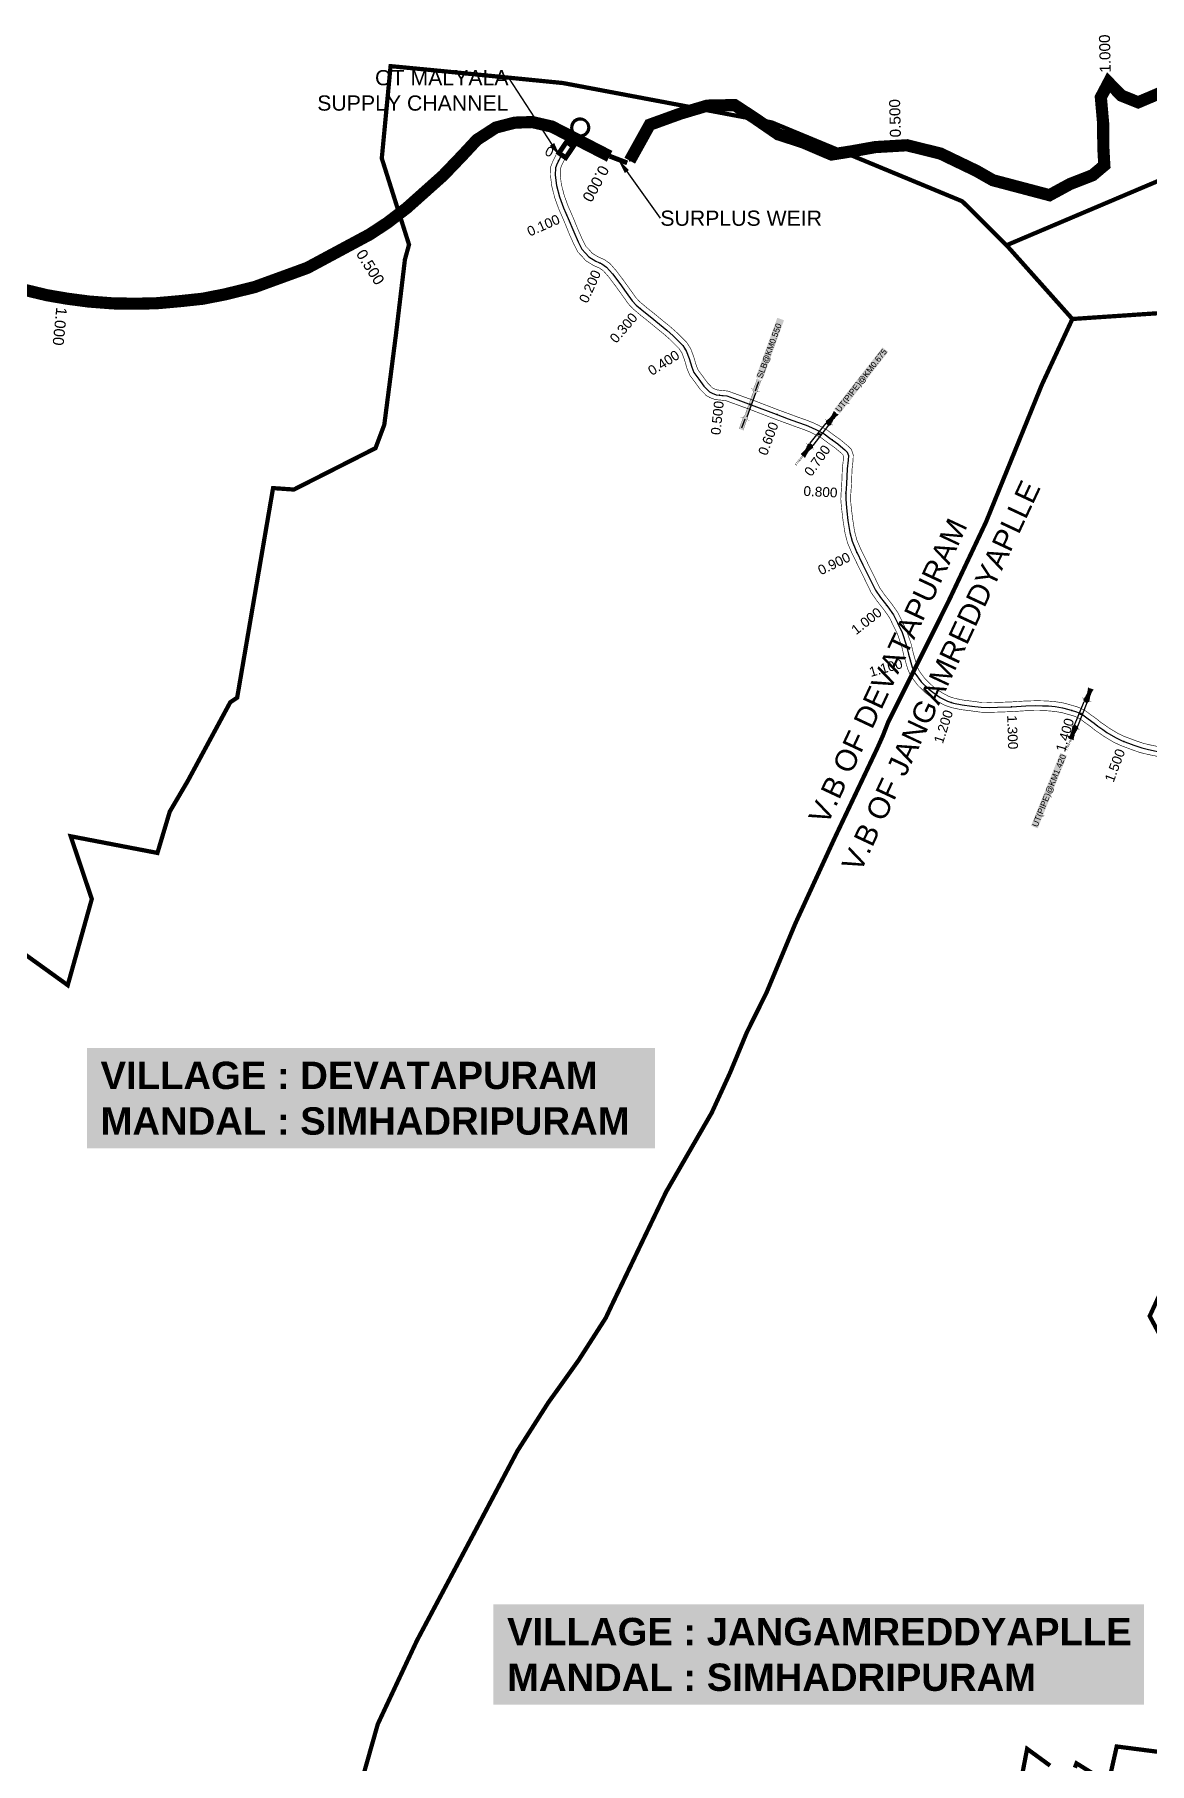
# Model space of a CAD drawing. Header units: inches. Extents: x 174104 to 230935, y 1583276 to 1631460.
# Drawn here: x 197264 to 199096, y 1624169 to 1627011 of the extents above; entities that cross this region are included whole.
import ezdxf
from ezdxf import colors
from ezdxf.entities.mleader import LeaderData, LeaderLine
from ezdxf.enums import TextEntityAlignment as Align
from ezdxf.math import Vec2, Vec3

# ---------------------------------------------------------------- set-up
doc = ezdxf.new("R2010")
doc.units = ezdxf.units.IN
doc.header["$LTSCALE"] = 15
doc.header["$MEASUREMENT"] = 0
doc.linetypes.add('ACAD_ISO02W100', pattern=[15, 12, -3])
doc.linetypes.add('HIDDEN2', pattern=[0.1875, 0.125, -0.0625])
for name, color, linetype in [('CANAL1', 7, 'Continuous'), ('CHANAGE', 1, 'Continuous'), ('CSMark', 72, 'Continuous'), ('POINT', 2, 'Continuous'), ('STRUCTURE', 5, 'Continuous'), ('TEXT', 1, 'Continuous'), ('text2', 7, 'Continuous'), ('Unknown_Line_Type', 7, 'Continuous'), ('VB', 72, 'Continuous'), ('VILLAGE BOUNDRY', 5, 'Continuous')]:
    doc.layers.add(name, color=color, linetype=linetype)
doc.styles.get("Standard").update_dxf_attribs({"font": 'arial.ttf'})
doc.dimstyles.get("Standard").update_dxf_attribs({"dimtxt": 0.18, "dimasz": 0.18, "dimexe": 0.18, "dimexo": 0.0625, "dimgap": 0.09, "dimtad": 0, "dimtih": 1, "dimtoh": 1, "dimdec": 4, "dimzin": 0, "dimdsep": 46, "dimtxsty": 'Standard', "dimcen": 0.09, "dimadec": 0, "dimazin": 0, "dimtfac": 1, "dimtdec": 4, "dimtofl": 0, "dimtmove": 0, "dimatfit": 3, "dimfxl": 1, "dimtolj": 1, "dimtzin": 0, "dimarcsym": 0})

# ---------------------------------------------------------------- blocks, each defined once
blk = doc.blocks.new('SLB')
at = {"layer": 'STRUCTURE'}
h = blk.add_hatch(dxfattribs=at)
h.set_pattern_fill('DOTS', color=6, scale=20, angle=320.3722, style=0)
h.set_pattern_definition([(320.372247934, (-159.4327, -72.9564), (1.2786241598, 0.5641323054), [0, -1.25])])
h.paths.add_polyline_path([(769699.5, 1706871.1), (769699.5, 1706861.1), (769729.1, 1706861.1), (769732.1, 1706863.1), (769792.1, 1706863.1), (769795.1, 1706861.1), (769824.7, 1706861.1), (769824.7, 1706871.1), (769795.1, 1706871.1), (769792.1, 1706869.1), (769732.1, 1706869.1), (769729.1, 1706871.1)])
at = {"layer": 'STRUCTURE', "color": 6, "linetype": 'ACAD_ISO02W100', "ltscale": 0.5, "const_width": 0.5}
for points in [[(769699.5, 1706871.1), (769729.1, 1706871.1)], [(769699.5, 1706861.1), (769729.1, 1706861.1)], [(769795.1, 1706871.1), (769824.7, 1706871.1)], [(769795.1, 1706861.1), (769824.7, 1706861.1)]]:
    blk.add_lwpolyline(points, dxfattribs=at)
at = {"layer": 'STRUCTURE', "color": 6, "const_width": 0.628}
for points in [[(769726.1, 1706877.1), (769726.1, 1706873.1), (769732.1, 1706869.1), (769792.1, 1706869.1), (769798.1, 1706873.1), (769798.1, 1706877.1)], [(769726.1, 1706855.1), (769726.1, 1706859.1), (769732.1, 1706863.1), (769792.1, 1706863.1), (769798.1, 1706859.1), (769798.1, 1706855.1)]]:
    blk.add_lwpolyline(points, dxfattribs=at)
at = {"layer": 'STRUCTURE', "color": 6}
blk.add_lwpolyline([(769732.1, 1706863.1), (769792.1, 1706863.1)], dxfattribs=at)
blk.add_lwpolyline([(769732.1, 1706863.1), (769792.1, 1706863.1)], dxfattribs=at)
at = {"layer": 'STRUCTURE', "color": 0}
blk.add_circle((769762.1, 1706866.1), 1.24, dxfattribs=at)
for points in [[(769703.8, 1706866), (769726.7, 1706866)], [(769818.6, 1706865.8), (769795.7, 1706865.8)]]:
    blk.add_leader(points, dimstyle='Standard', override={"dimasz": 10, "dimgap": 0.09, "dimtad": 0}, dxfattribs=at)
blk = doc.blocks.new('UT')
at = {"layer": 'STRUCTURE'}
h = blk.add_hatch(dxfattribs=at)
h.set_pattern_fill('DASH', color=150, scale=8, angle=-39.6278, style=0)
h.set_pattern_definition([(320.372247933, (-4370.464, -6260.8811), (1.40800153113, 0.132407282), [1, -1])])
h.paths.add_polyline_path([(765163, 1700681.9), (765165.6, 1700680.6), (765167.2, 1700680.3), (765169.1, 1700680), (765172.4, 1700679.6), (765176.4, 1700679.3), (765179.5, 1700679.5), (765183.1, 1700679.9), (765187.7, 1700680.9), (765188.9, 1700681.2), (765193.1, 1700682.2), (765196.1, 1700680.2), (765196.1, 1700672.2), (765193.1, 1700670.2), (765190.5, 1700670.8), (765188.1, 1700671.3), (765185.5, 1700671.8), (765183.6, 1700672.1), (765181, 1700672.5), (765180.3, 1700672.5), (765178.5, 1700672.6), (765176.7, 1700672.6), (765174.6, 1700672.5), (765172.5, 1700672.3), (765170.4, 1700672), (765168.5, 1700671.7), (765166.1, 1700671.2), (765165, 1700670.8), (765163, 1700669.7)])
h.paths.add_polyline_path([(765259.1, 1700682.2), (765256.1, 1700680.2), (765256.1, 1700672.2), (765259.1, 1700670.2), (765261.9, 1700671), (765264.4, 1700671.6), (765266.4, 1700672), (765269.1, 1700672.5), (765272.7, 1700673), (765276.1, 1700673.1), (765278.6, 1700672.9), (765281.2, 1700672.7), (765283.9, 1700672.3), (765286.4, 1700671.9), (765288, 1700671.3), (765289.2, 1700670.6), (765289.1, 1700682.7), (765287.6, 1700681.8), (765285.7, 1700681.2), (765283, 1700680.7), (765281.2, 1700680.4), (765276.7, 1700679.9), (765272.7, 1700679.9), (765268.7, 1700680.3), (765264.8, 1700681), (765261.2, 1700681.7)])
at = {"layer": 'STRUCTURE', "color": 150, "const_width": 0.628}
for points in [[(765190.1, 1700688.2), (765190.1, 1700684.2), (765196.1, 1700680.2), (765256.1, 1700680.2), (765262.1, 1700684.2), (765262.1, 1700688.2)], [(765190.1, 1700664.2), (765190.1, 1700668.2), (765196.1, 1700672.2), (765256.1, 1700672.2), (765262.1, 1700668.2), (765262.1, 1700664.2)]]:
    blk.add_lwpolyline(points, dxfattribs=at)
at = {"layer": 'STRUCTURE', "color": 150}
for points in [[(765196.1, 1700680.2), (765256.1, 1700680.2)], [(765196.1, 1700672.2), (765256.1, 1700672.2)], [(765196.1, 1700672.2), (765256.1, 1700672.2)]]:
    blk.add_lwpolyline(points, dxfattribs=at)
at = {"layer": 'STRUCTURE', "color": 0}
blk.add_circle((765226.1, 1700676.2), 1.89, dxfattribs=at)
at = {"layer": 'STRUCTURE', "color": 150}
for points in [[(765163, 1700681.9), (765164.4, 1700681.1), (765167.9, 1700680.2), (765171.2, 1700679.8), (765176.1, 1700679.4), (765184.7, 1700680.3), (765193.1, 1700682.2)], [(765289.1, 1700682.7), (765287.8, 1700681.9), (765284.3, 1700680.9), (765280.9, 1700680.4), (765276.1, 1700679.8), (765267.4, 1700680.5), (765259.1, 1700682.2)], [(765163, 1700669.7), (765164.3, 1700670.6), (765167.8, 1700671.6), (765171.2, 1700672.1), (765176, 1700672.6), (765184.7, 1700672), (765193.1, 1700670.2)], [(765289.2, 1700670.6), (765287.8, 1700671.4), (765284.2, 1700672.3), (765280.9, 1700672.7), (765276.1, 1700673.1), (765267.4, 1700672.2), (765259.1, 1700670.2)]]:
    blk.add_spline(points, degree=3, dxfattribs=at)
at = {"layer": 'STRUCTURE', "color": 0}
blk.add_text('STREAM', height=5, dxfattribs=at).set_placement((765148.2, 1700675.8), align=Align.MIDDLE_CENTER)
for points in [[(765190.9, 1700676), (765164.2, 1700675.8)], [(765289.3, 1700676.7), (765265.4, 1700676.4)]]:
    blk.add_leader(points, dimstyle='Standard', override={"dimasz": 10, "dimgap": 0.09, "dimtad": 0}, dxfattribs=at)

msp = doc.modelspace()

# ---------------------------------------------------------------- hatches: boundary and pattern name
at = {"layer": 'text2'}
h = msp.add_hatch(dxfattribs=at)
h.set_pattern_fill('ANSI31', color=6)
h.set_pattern_definition([(45, (2682.75635, -1241.58641), (-0.088388347648, 0.088388347648), [])])
edge = h.paths.add_edge_path(flags=17)
edge.add_arc((198160.75635, 1626858.41359), 12.26442, 0, 360)
edge = h.paths.add_edge_path()
edge.add_arc((198160.75635, 1626858.41359), 15.66462, 0, 360)

# ---------------------------------------------------------------- linework, layer by layer
at = {"color": 5, "const_width": 20, "elevation": 281.113}
msp.add_lwpolyline([(199118.925, 1626917.164), (199077.703, 1626899.695), (199050.261, 1626910.731), (199029.167, 1626932.237), (199016.415, 1626907.994), (199020.204, 1626864.796), (199020.431, 1626825.971), (199022.13, 1626796.102), (199002.927, 1626779.893), (198965.924, 1626765.484), (198932.044, 1626747.07), (198838.895, 1626771.665), (198812.044, 1626786.996), (198752.763, 1626815.491), (198697.602, 1626829.113), (198645.651, 1626826.099), (198607.522, 1626819.258), (198573.615, 1626813.885), (198527.204, 1626833.766), (198485.961, 1626847.134), (198447.657, 1626873.497), (198414.535, 1626895.187), (198369.421, 1626894.283), (198325.187, 1626881.08), (198274.858, 1626862.856), (198242.05519, 1626803.7515), (198242.05519, 1626803.7515), (198242.05519, 1626803.7515)], dxfattribs=at)
at = {"color": 5, "elevation": 281.113}
msp.add_lwpolyline([(199118.925, 1626917.164), (199077.703, 1626899.695), (199050.261, 1626910.731), (199029.167, 1626932.237), (199016.415, 1626907.994), (199020.204, 1626864.796), (199020.431, 1626825.971), (199022.13, 1626796.102), (199002.927, 1626779.893), (198965.924, 1626765.484), (198932.044, 1626747.07), (198838.895, 1626771.665), (198812.044, 1626786.996), (198752.763, 1626815.491), (198697.602, 1626829.113), (198645.651, 1626826.099), (198607.522, 1626819.258), (198573.615, 1626813.885), (198527.204, 1626833.766), (198485.961, 1626847.134), (198447.657, 1626873.497), (198414.535, 1626895.187), (198369.421, 1626894.283), (198325.187, 1626881.08), (198274.858, 1626862.856), (198242.05519, 1626803.7515), (198242.05519, 1626803.7515), (198242.05519, 1626803.7515)], dxfattribs=at)
at = {"color": 1}
for const_width in [20, 15]:
    msp.add_lwpolyline([(198209, 1626811), (198113.97088, 1626859.83868), (198081.83766, 1626867.26949), (198053.16723, 1626866.30009), (198021.93911, 1626858.22309), (197990.76994, 1626837.98331), (197967.32009, 1626812.77099), (197935.44682, 1626779.51251), (197875.45985, 1626725.94025), (197843.37248, 1626701.46728), (197814.72865, 1626682.64625), (197712.30239, 1626627.65329), (197625.60377, 1626596.07232), (197576.794, 1626584.04234), (197540.07553, 1626576.85115), (197503.46308, 1626572.93822), (197464.70844, 1626569.46526), (197431.49083, 1626568.67006), (197392.49672, 1626569.19967), (197352.93318, 1626572.2553), (197317.32899, 1626576.95993), (197284.33038, 1626582.60055), (197247.79776, 1626591.34719)], dxfattribs=dict(at, const_width=const_width))
at = {"color": 5, "const_width": 8}
msp.add_lwpolyline([(198149.31966, 1626827.09462), (198136.85471, 1626808.69685), (198125.66898, 1626816.27547), (198138.13393, 1626834.67324)], close=True, dxfattribs=at)
at = {"color": 152, "const_width": 8}
msp.add_lwpolyline([(198237.89831, 1626800.15876), (198209.35442, 1626811.06034)], dxfattribs=at)
at = {"color": 3}
for p in [(199024.41677, 1626923.20626, 281.113), (198352.8568, 1626889.33891, 281.113), (198402.12812, 1626894.93839, 281.113), (199059.23451, 1626907.12224, 281.113), (198022.68293, 1626858.41547), (198305.32507, 1626873.88805, 281.113), (198445.98272, 1626874.5934, 281.113), (199019.28198, 1626875.3079, 281.113), (198120.0585, 1626856.71005), (198266.31867, 1626847.46973, 281.113), (198487.38712, 1626846.67175, 281.113), (198534.68988, 1626830.55929, 281.113), (198209, 1626811), (198242.05519, 1626803.7515, 281.113), (198581.17452, 1626815.0829, 281.113), (198630.47919, 1626823.37692, 281.113), (198680.17887, 1626828.10218, 281.113), (198729.20033, 1626821.3098, 281.113), (198775.9526, 1626804.3443, 281.113), (199020.46633, 1626825.34992, 281.113), (197948.19859, 1626792.81847), (198820.68962, 1626782.05965, 281.113), (199006.30813, 1626782.74696, 281.113), (198866.96899, 1626764.25236, 281.113), (198915.31221, 1626751.48785, 281.113), (198960.77011, 1626762.68283, 281.113), (197874.55044, 1626725.24665), (197791.36793, 1626670.10381), (197702.66277, 1626624.14195), (197310.67486, 1626578.09735), (197608.13857, 1626591.76773), (197410.14941, 1626568.95992), (197509.94571, 1626573.63104)]:
    msp.add_point(p, dxfattribs=at)
at = {"color": 5}
for p in [(197791.36793, 1626670.10381), (197310.67486, 1626578.09735)]:
    msp.add_point(p, dxfattribs=at)
at = {"layer": 'CANAL1', "color": 200, "const_width": 1}
for points in [[(198120.90491, 1626813.25726), (198115.52242, 1626802.45153), (198112.16596, 1626793.89942), (198111.72996, 1626779.35496), (198113.96943, 1626761.57681), (198119.08593, 1626741.7697), (198125.89751, 1626723.11683), (198133.57315, 1626705.73332), (198142.53809, 1626683.69714), (198150.01471, 1626666.83283), (198156.90058, 1626653.465), (198163.56426, 1626646.59109), (198169.70968, 1626639.41531), (198182.37523, 1626631.64795), (198192.23558, 1626627.26024), (198198.55794, 1626622.91786), (198207.44554, 1626612.84695), (198219.0871, 1626597.38828), (198229.77726, 1626582.49817), (198239.99414, 1626568.202), (198247.32698, 1626560.42313), (198260.24456, 1626549.41233), (198270.44887, 1626541.45037), (198285.65678, 1626528.90715), (198297.69542, 1626519.15422), (198307.84894, 1626510.20608), (198317.1878, 1626500.98354), (198323.26007, 1626494.82752), (198327.77527, 1626487.76154), (198332.07817, 1626476.23204), (198336.42284, 1626461.51014), (198340.52331, 1626451.53929), (198349.14431, 1626439.9397), (198357.80778, 1626428.06458), (198368.24919, 1626417.36542), (198374.37529, 1626414.16616), (198382.21902, 1626411.21998), (198392.7709, 1626410.11761), (198399.78083, 1626409.40003), (198416.76986, 1626403.23964), (198438.9347, 1626395.17069), (198479.91665, 1626379.42694), (198499.82359, 1626372.08681), (198515.36038, 1626366.38966), (198528.98575, 1626361.58674), (198537.6374, 1626358.07216), (198545.38016, 1626354.40272), (198557.09408, 1626348.11289), (198566.03245, 1626341.32996), (198579.13183, 1626331.98365), (198587.03791, 1626325.39973), (198590.34935, 1626322.56571), (198592.42101, 1626320.53446), (198593.32205, 1626317.88865), (198593.14655, 1626312.069), (198591.48632, 1626298.07181), (198590.5582, 1626273.21811), (198589.49391, 1626257.97368), (198588.95272, 1626247.62326), (198589.5921, 1626239.00109), (198590.89866, 1626226.93168), (198592.76505, 1626211.52235), (198595.97466, 1626191.06543), (198600.05153, 1626175.55847), (198606.50148, 1626160.30663), (198618.24024, 1626136.24332), (198631.25923, 1626109.71663), (198638.90993, 1626093.86334), (198647.72471, 1626081.19234), (198659.8111, 1626065.71965), (198668.68698, 1626053.20134), (198674.74125, 1626040.84867), (198682.25482, 1626025.44885), (198689.36031, 1626004.35634), (198692.57764, 1625990.44759), (198698.87301, 1625968.33847), (198703.82616, 1625957.16484), (198715.15897, 1625941.88784), (198728.34692, 1625929.01976), (198737.64204, 1625921.80808), (198748.29139, 1625914.81411), (198761.0048, 1625908.16017), (198772.06623, 1625904.57532), (198787.0896, 1625901.44225), (198803.18576, 1625899.46934), (198818.98477, 1625897.30072), (198833.97846, 1625897.11519), (198846.92529, 1625897.39897), (198870.34648, 1625898.21166), (198893.49004, 1625899.72292), (198909.74814, 1625900.09808), (198920.49711, 1625899.98136), (198929.84812, 1625899.51528), (198940.27582, 1625898.57704), (198951.65593, 1625896.76925), (198961.45982, 1625894.0575), (198971.89648, 1625891.06568), (198977.48589, 1625888.80215), (198982.60041, 1625885.96342), (198991.00268, 1625879.7355), (199000.67674, 1625872.82485), (199006.70437, 1625867.73717), (199014.92073, 1625862.25763), (199022.0437, 1625857.17612), (199036.62215, 1625848.45409), (199048.53042, 1625842.74133), (199067.98022, 1625835.46263), (199081.31901, 1625830.88126), (199092.85661, 1625828.11263), (199118.15778, 1625822.79576)], [(198135.22653, 1626806.12345), (198130.15862, 1626795.94928), (198128.07549, 1626790.64153), (198127.76007, 1626780.11969), (198129.71634, 1626764.58973), (198134.3825, 1626746.52597), (198140.74648, 1626729.09883), (198148.30492, 1626711.98076), (198157.26534, 1626689.95568), (198164.45241, 1626673.74448), (198170.03878, 1626662.89943), (198175.39576, 1626657.37344), (198180.22277, 1626651.73712), (198189.84215, 1626645.83788), (198200.08284, 1626641.28092), (198209.24618, 1626634.98727), (198219.85301, 1626622.96823), (198231.97795, 1626606.86769), (198242.78462, 1626591.8153), (198252.38082, 1626578.38762), (198258.37068, 1626572.03343), (198270.36018, 1626561.81372), (198280.46223, 1626553.93154), (198295.78312, 1626541.29513), (198308.02511, 1626531.37746), (198318.76839, 1626521.90958), (198328.50504, 1626512.2942), (198335.8348, 1626504.86335), (198342.17179, 1626494.9464), (198347.26477, 1626481.29987), (198351.53466, 1626466.83139), (198354.55934, 1626459.47646), (198362.0283, 1626449.42695), (198370.05852, 1626438.41983), (198377.91771, 1626430.36663), (198380.91587, 1626428.8009), (198385.92325, 1626426.92007), (198394.41682, 1626426.03274), (198403.3767, 1626425.11555), (198422.23363, 1626418.27784), (198444.54067, 1626410.15711), (198485.55343, 1626394.40153), (198505.3454, 1626387.10379), (198520.77436, 1626381.44619), (198534.65937, 1626376.55174), (198544.07956, 1626372.72496), (198552.59534, 1626368.68917), (198565.76759, 1626361.61628), (198575.51703, 1626354.21787), (198588.91136, 1626344.66111), (198597.35951, 1626337.62577), (198601.16433, 1626334.36951), (198606.34002, 1626329.29476), (198609.40214, 1626320.30319), (198609.11806, 1626310.88328), (198607.45106, 1626296.82896), (198606.53739, 1626272.36218), (198605.46479, 1626256.99871), (198604.9837, 1626247.79785), (198605.52828, 1626240.45412), (198606.79479, 1626228.75469), (198608.6152, 1626213.72497), (198611.65537, 1626194.348), (198615.23431, 1626180.73501), (198621.07031, 1626166.93493), (198632.61202, 1626143.27554), (198645.64595, 1626116.71842), (198652.76852, 1626101.95948), (198660.60629, 1626090.69292), (198672.64856, 1626075.2767), (198682.4859, 1626061.40238), (198689.11472, 1626047.87743), (198697.08768, 1626031.53604), (198704.77257, 1626008.72363), (198708.07571, 1625994.44386), (198713.95443, 1625973.79802), (198717.73403, 1625965.27177), (198727.24775, 1625952.44696), (198738.87159, 1625941.10505), (198746.95201, 1625934.8358), (198756.4125, 1625928.62262), (198767.22505, 1625922.96355), (198776.17779, 1625920.0621), (198789.70067, 1625917.24195), (198805.24704, 1625915.33642), (198820.17623, 1625913.2872), (198833.90211, 1625913.11736), (198846.47253, 1625913.39289), (198869.54759, 1625914.19357), (198892.78389, 1625915.71089), (198909.65043, 1625916.10009), (198920.98241, 1625915.97703), (198930.96372, 1625915.47954), (198942.2501, 1625914.46404), (198955.05446, 1625912.43), (198965.79715, 1625909.45857), (198977.1184, 1625906.21318), (198984.39674, 1625903.26568), (198991.28386, 1625899.4431), (199000.41738, 1625892.67316), (199010.503, 1625885.46852), (199016.33379, 1625880.54699), (199024.00777, 1625875.42916), (199030.81127, 1625870.57556), (199044.2057, 1625862.56191), (199054.8071, 1625857.4761), (199073.38384, 1625850.52412), (199085.79459, 1625846.2615), (199096.36926, 1625843.72394), (199121.4334, 1625838.45688)]]:
    msp.add_lwpolyline(points, dxfattribs=at)
at = {"layer": 'CANAL1', "color": 1, "linetype": 'HIDDEN2', "ltscale": 4, "const_width": 1}
msp.add_lwpolyline([(198128.06572, 1626809.69036), (198122.84052, 1626799.2004), (198120.12072, 1626792.27048), (198119.74501, 1626779.73732), (198121.84289, 1626763.08327), (198126.73421, 1626744.14783), (198133.322, 1626726.10783), (198140.93904, 1626708.85704), (198149.90172, 1626686.82641), (198157.23356, 1626670.28865), (198163.46968, 1626658.18222), (198169.48001, 1626651.98226), (198174.96623, 1626645.57622), (198186.10869, 1626638.74292), (198196.15921, 1626634.27058), (198203.90206, 1626628.95256), (198213.64927, 1626617.90759), (198225.53252, 1626602.12798), (198236.28094, 1626587.15674), (198246.18748, 1626573.29481), (198252.84883, 1626566.22828), (198265.30237, 1626555.61302), (198275.45555, 1626547.69095), (198290.71995, 1626535.10114), (198302.86027, 1626525.26584), (198313.30866, 1626516.05783), (198322.84642, 1626506.63887), (198329.54744, 1626499.84544), (198334.97353, 1626491.35397), (198339.67147, 1626478.76596), (198343.97875, 1626464.17077), (198347.54133, 1626455.50788), (198355.58631, 1626444.68332), (198363.93315, 1626433.24221), (198373.08345, 1626423.86603), (198377.64558, 1626421.48353), (198384.07114, 1626419.07003), (198393.59386, 1626418.07518), (198401.57877, 1626417.25779), (198419.50175, 1626410.75874), (198441.73768, 1626402.6639), (198482.73504, 1626386.91423), (198502.58449, 1626379.5953), (198518.06737, 1626373.91792), (198531.82256, 1626369.06924), (198540.85848, 1626365.39856), (198548.98775, 1626361.54594), (198561.43084, 1626354.86459), (198570.77474, 1626347.77392), (198584.0216, 1626338.32238), (198592.19871, 1626331.51275), (198595.75684, 1626328.46761), (198599.38051, 1626324.91461), (198601.36209, 1626319.09592), (198601.13231, 1626311.47614), (198599.46869, 1626297.45038), (198598.5478, 1626272.79014), (198597.47935, 1626257.4862), (198596.96821, 1626247.71056), (198597.56019, 1626239.72761), (198598.84672, 1626227.84318), (198600.69012, 1626212.62366), (198603.81502, 1626192.70671), (198607.64292, 1626178.14674), (198613.78589, 1626163.62078), (198625.42613, 1626139.75943), (198638.45259, 1626113.21752), (198645.83922, 1626097.91141), (198654.1655, 1626085.94263), (198666.22983, 1626070.49817), (198675.58644, 1626057.30186), (198681.92799, 1626044.36305), (198689.67125, 1626028.49245), (198697.06644, 1626006.53999), (198700.32668, 1625992.44573), (198706.41372, 1625971.06824), (198710.78009, 1625961.21831), (198721.20336, 1625947.1674), (198733.60926, 1625935.06241), (198742.29703, 1625928.32194), (198752.35194, 1625921.71836), (198764.11493, 1625915.56186), (198774.12201, 1625912.31871), (198788.39513, 1625909.3421), (198804.2164, 1625907.40288), (198819.5805, 1625905.29396), (198833.94029, 1625905.11627), (198846.69891, 1625905.39593), (198869.94704, 1625906.20262), (198893.13696, 1625907.7169), (198909.69928, 1625908.09909), (198920.73976, 1625907.9792), (198930.40592, 1625907.49741), (198941.26296, 1625906.52054), (198953.35519, 1625904.59962), (198963.62849, 1625901.75804), (198974.50744, 1625898.63943), (198980.94131, 1625896.03392), (198986.94214, 1625892.70326), (198995.71003, 1625886.20433), (199005.58987, 1625879.14669), (199011.51908, 1625874.14208), (199019.46425, 1625868.8434), (199026.42748, 1625863.87584), (199040.41393, 1625855.508), (199051.66876, 1625850.10871), (199070.68203, 1625842.99338), (199083.5568, 1625838.57138), (199094.61294, 1625835.91828), (199119.79559, 1625830.62632)], dxfattribs=at)
at = {"layer": 'POINT'}
for p in [(198124.90349, 1626803.34197), (198440, 1626403, 130), (198554, 1626354, 131), (198983.54648, 1625894.58796)]:
    msp.add_point(p, dxfattribs=at)
at = {"layer": 'text2', "color": 3}
for p in [(198138.47183, 1626714.44468), (198193.65475, 1626635.38503), (198259.09061, 1626560.90786), (198333.1417, 1626494.22067), (198389.85641, 1626418.46563), (198484.20679, 1626386.37157), (198574.62917, 1626345.02381), (198597.47153, 1626257.33672), (198615.57665, 1626159.94991), (198664.25727, 1626073.02339), (198703.3171, 1625981.94347), (198770.57225, 1625913.46913), (198869.80288, 1625906.19761), (198968.94114, 1625900.23509), (199054.20255, 1625849.16049)]:
    msp.add_point(p, dxfattribs=at)
at = {"layer": 'Unknown_Line_Type', "color": 2}
msp.add_lwpolyline([(198128.066, 1626809.69), (198122.841, 1626799.2), (198120.121, 1626792.27), (198119.745, 1626779.737), (198121.843, 1626763.083), (198126.734, 1626744.148), (198133.322, 1626726.108), (198140.939, 1626708.857), (198149.902, 1626686.826), (198157.234, 1626670.289), (198163.47, 1626658.182), (198169.48, 1626651.982), (198174.966, 1626645.576), (198186.109, 1626638.743), (198196.159, 1626634.271), (198203.902, 1626628.953), (198213.649, 1626617.908), (198225.533, 1626602.128), (198236.281, 1626587.157), (198246.187, 1626573.295), (198252.849, 1626566.228), (198265.302, 1626555.613), (198275.456, 1626547.691), (198290.72, 1626535.101), (198302.86, 1626525.266), (198313.309, 1626516.058), (198322.846, 1626506.639), (198329.547, 1626499.845), (198334.974, 1626491.354), (198339.671, 1626478.766), (198343.979, 1626464.171), (198347.541, 1626455.508), (198355.586, 1626444.683), (198363.933, 1626433.242), (198373.083, 1626423.866), (198377.646, 1626421.484), (198384.071, 1626419.07), (198393.594, 1626418.075), (198401.579, 1626417.258), (198419.502, 1626410.759), (198441.738, 1626402.664), (198482.735, 1626386.914), (198502.584, 1626379.595), (198518.067, 1626373.918), (198531.823, 1626369.069), (198540.858, 1626365.399), (198548.988, 1626361.546), (198561.431, 1626354.865), (198570.775, 1626347.774), (198584.022, 1626338.322), (198592.199, 1626331.513), (198595.757, 1626328.468), (198599.381, 1626324.915), (198601.362, 1626319.096), (198601.132, 1626311.476), (198599.469, 1626297.45), (198598.548, 1626272.79), (198597.479, 1626257.486), (198596.968, 1626247.711), (198597.56, 1626239.728), (198598.847, 1626227.843), (198600.69, 1626212.624), (198603.815, 1626192.707), (198607.643, 1626178.147), (198613.786, 1626163.621), (198625.426, 1626139.759), (198638.453, 1626113.218), (198645.839, 1626097.911), (198654.165, 1626085.943), (198666.23, 1626070.498), (198675.586, 1626057.302), (198681.928, 1626044.363), (198689.671, 1626028.492), (198697.066, 1626006.54), (198700.327, 1625992.446), (198706.414, 1625971.068), (198710.78, 1625961.218), (198721.203, 1625947.167), (198733.609, 1625935.062), (198742.297, 1625928.322), (198752.352, 1625921.718), (198764.115, 1625915.562), (198774.122, 1625912.319), (198788.395, 1625909.342), (198804.216, 1625907.403), (198819.581, 1625905.294), (198833.94, 1625905.116), (198846.699, 1625905.396), (198869.947, 1625906.203), (198893.137, 1625907.717), (198909.699, 1625908.099), (198920.74, 1625907.979), (198930.406, 1625907.497), (198941.263, 1625906.521), (198953.355, 1625904.6), (198963.628, 1625901.758), (198974.507, 1625898.639), (198980.941, 1625896.034), (198986.942, 1625892.703), (198995.71, 1625886.204), (199005.59, 1625879.147), (199011.519, 1625874.142), (199019.464, 1625868.843), (199026.427, 1625863.876), (199040.414, 1625855.508), (199051.669, 1625850.109), (199070.682, 1625842.993), (199083.557, 1625838.571), (199094.613, 1625835.918), (199119.796, 1625830.626)], dxfattribs=at)
at = {"layer": 'VILLAGE BOUNDRY', "linetype": 'HIDDEN2', "ltscale": 20, "const_width": 7}
for points in [[(201612.67413, 1627046.82192), (201620.60607, 1626811.58211), (201574.18053, 1626713.80508), (201670.30657, 1626244.25676), (202032.84826, 1626183.17196), (201670.30657, 1626244.25676), (201289.86684, 1626115.70011), (201232.2484, 1626098.4028), (201073.19967, 1626120.63329), (200711.8543, 1626176.2488), (200168.85315, 1626249.51341), (200135.18147, 1626078.00206), (200168.85315, 1626249.51341), (199709.25442, 1626566.15813), (199319.68999, 1626567.09328), (198969.57805, 1626543.58625), (198969.57805, 1626543.58625), (198969.57805, 1626543.58625), (198861.40725, 1626664.80393), (198861.40725, 1626664.80393)], [(199184.37659, 1626801.75638), (198861.40725, 1626664.80393), (198788.64236, 1626737.01778), (198475.61003, 1626866.66015), (198132.24322, 1626931.3856), (197935.18709, 1626950.88738), (197848.95616, 1626959.15558), (197834.4862, 1626807.66922), (197879.27508, 1626665.77201), (197872.53168, 1626641.38666), (197857.73577, 1626517.83105), (197838.63856, 1626369.93404), (197824.13671, 1626331.24989), (197689.97208, 1626263.2445), (197655.7853, 1626265.59872), (197596.78894, 1625921.25327), (197585.42632, 1625913.58322), (197515.56818, 1625784.17563), (197486.01001, 1625733.88758), (197465.72308, 1625665.96925), (197323.13968, 1625693.3642), (197357.84592, 1625590.26656), (197318.26683, 1625448.64559), (197244.11449, 1625502.05586)], [(197800.7622, 1624138.06429), (197827.92628, 1624234.08686), (197892.32583, 1624371.53081), (197988.07941, 1624551.71664), (198057.44534, 1624683.07566), (198107.95236, 1624762.14415), (198157.59696, 1624831.51626), (198202.72393, 1624901.90261), (198210.49724, 1624918.51713), (198301.95775, 1625109.09531), (198376.84507, 1625238.99299), (198406.87796, 1625304.46538), (198434.42026, 1625370.90128), (198467.03023, 1625436.79259), (198514.15003, 1625549.77364), (198578.70864, 1625690.12284), (198648.63838, 1625837.42118), (198658.11301, 1625858.58204), (198666.58264, 1625880.29114), (198765.57583, 1626078.59374), (198827.70695, 1626209.97589), (198919.35605, 1626435.36469), (198969.57805, 1626543.58625), (198969.57805, 1626543.58625), (198969.57805, 1626543.58625)], [(199159.66399, 1625041.42061), (199096.72359, 1624904.68179), (199117.68666, 1624865.83291)], [(198932.89849, 1624165.87693), (198895.23281, 1624193.41459), (198857.5634, 1623997.67892)], [(199147.6858, 1624183.7563), (199042.48314, 1624197.30252), (199028.91908, 1624136.86603), (198976.44306, 1624169.62979), (198973.67259, 1624162.48945)]]:
    msp.add_lwpolyline(points, dxfattribs=at)

# ---------------------------------------------------------------- block references
at = {"layer": 'STRUCTURE', "color": 0}
for name, p, xscale, yscale, zscale, rotation in [('SLB', (1139337.82474, 713925.72739, 130), 0.7, 0.7, 0.7, 70.1529449359181), ('UT', (805218.50616, 470449.70458, 131), 0.7000000000000001, 0.7000000000000001, 0.7000000000000001, 51.9178272093887), ('UT', (1103577.60986, 684689.96425), 0.7, 0.7, 0.7, 68.08926703117243)]:
    msp.add_blockref(name, p, dxfattribs=dict(at, xscale=xscale, yscale=yscale, zscale=zscale, rotation=rotation))

# ---------------------------------------------------------------- texts
at = {"layer": 'CHANAGE'}
for s, rotation, p in [('0', 333.52141867, (198115.53431, 1626815.93244)), ('0.100', 23.82373377, (198125.66474, 1626708.78974)), ('0.200', 66.01163905, (198187.96304, 1626622.59424)), ('0.300', 49.55611264, (198250.00877, 1626550.25328)), ('0.400', 32.57879423, (198321.34457, 1626486.68224)), ('0.500', 84.0358849, (198388.80506, 1626408.77298)), ('0.600', 69.75995292, (198479.36343, 1626373.23605)), ('0.700', 54.4924148, (198566.49782, 1626333.62727)), ('0.800', 357.00692254, (198583.49063, 1626258.06773)), ('0.900', 26.00441816, (198602.99401, 1626153.81174)), ('1.000', 37.99493298, (198653.22436, 1626064.4051)), ('1.100', 15.89382267, (198689.85231, 1625978.10949)), ('1.200', 72.04324659, (198766.25607, 1625900.15108)), ('1.400', 74.00429347, (198965.08322, 1625886.77714)), ('1.500', 69.48264856, (199049.29568, 1625836.04857))]:
    msp.add_text(s, height=16, rotation=rotation, dxfattribs=at).set_placement(p, align=Align.MIDDLE_RIGHT)
msp.add_text('1.300', height=16, rotation=271.98730114, dxfattribs=at).set_placement((198870.28837, 1625892.20603), align=Align.MIDDLE_LEFT)
at = {"layer": 'CSMark', "color": 1}
for s, rotation, p in [('1.000', 91.49008539, (199023.80668, 1626948.24436, 96)), ('0.500', 91.49008539, (198678.85508, 1626842.07287, 96)), ('0.000', 241.80642524, (198201.05975, 1626793.67638, 96)), ('0.500', 302.05741562, (197799.00567, 1626655.57286, 96)), ('1.000', 264.33810626, (197308.51362, 1626562.65366, 96))]:
    msp.add_text(s, height=18, rotation=rotation, dxfattribs=at).set_placement(p, align=Align.MIDDLE_LEFT)
at = {"layer": 'STRUCTURE', "color": 5, "char_height": 9.8, "attachment_point": 1, "bg_fill": 1, "box_fill_scale": 1.1, "bg_fill_color": 7, "bg_fill_true_color": 16777215, "bg_fill_transparency": 0}
for s, insert, width, rotation in [('SLB@KM0.550', (198450.64647, 1626448.63612, 182), 101.6476589, 70.15294494), ('UT(PIPE)@KM0.675', (198579.45707, 1626395.53624, 131), 126.8094598, 51.91782721), ('UT(PIPE)@KM1.420', (198903.02492, 1625711.31828, 184.8), 126.702502, 68.08926703)]:
    msp.add_mtext(s, dxfattribs=dict(at, insert=insert, width=width, rotation=rotation))
at = {"layer": 'TEXT', "insert": (197372.23132, 1625322.91296), "char_height": 45, "width": 888.7739893, "attachment_point": 1, "bg_fill": 1, "box_fill_scale": 1.5, "bg_fill_color": 50, "bg_fill_transparency": 0}
msp.add_mtext('{\\fArial|b1|i0|c0|p34;\\C5;VILLAGE : DEVATAPURAM\\PMANDAL : SIMHADRIPURAM}', dxfattribs=at)
at = {"layer": 'TEXT', "color": 5, "insert": (198040.4404, 1624408.6804), "char_height": 45, "width": 1024.1539563, "attachment_point": 1, "bg_fill": 1, "box_fill_scale": 1.5, "bg_fill_color": 50, "bg_fill_transparency": 0}
msp.add_mtext('{\\fArial|b1|i0|c0|p34;VILLAGE : JANGAMREDDYAPLLE\\PMANDAL : SIMHADRIPURAM}', dxfattribs=at)
at = {"layer": 'VB', "color": 1}
for s, p in [('V.B OF JANGAMREDDYAPLLE', (198605.10114, 1625639.45884)), ('V.B OF DEVATAPURAM ', (198550.71027, 1625717.54766))]:
    msp.add_text(s, height=35, rotation=64.90982011, dxfattribs=at).set_placement(p, align=Align.MIDDLE_LEFT)

# ---------------------------------------------------------------- leaders
at = {"layer": 'text2', "color": 1}
ml = msp.add_multileader_mtext('Standard', dxfattribs=at)
ml.set_content('{\\C1;OT MALYALA\\PSUPPLY CHANNEL}', color=1)
ml.set_leader_properties()
ml.build(insert=Vec2(0, 0))
ml.multileader.update_dxf_attribs({"dogleg_length": 0.36, "arrow_head_size": 25})
ctx = ml.context
ctx.base_point, ctx.char_height, ctx.arrow_head_size, ctx.landing_gap_size, ctx.plane_origin = Vec3(197731.08578, 1626939.97905), 25, 25, 0.09, Vec3(197632.87253, 1627042.68422)
ctx.text_align_type = 2
notes = []
notes.append((ctx, [(1, (1, 1, 0), (198043.23901, 1626939.97905), (-1, 0), 0.36, [(0, [(198128.066, 1626809.69)], 0, [])])]))
ctx.mtext.insert, ctx.mtext.alignment, ctx.mtext.flow_direction = Vec3(198042.78901, 1626952.69222), 3, 5
ml = msp.add_multileader_mtext('Standard', dxfattribs=at)
ml.set_content('{\\C1;SURPLUS WEIR}', color=1)
ml.set_leader_properties()
ml.build(insert=Vec2(0, 0))
ml.multileader.update_dxf_attribs({"dogleg_length": 0.36, "arrow_head_size": 25})
ctx = ml.context
ctx.base_point, ctx.char_height, ctx.arrow_head_size, ctx.landing_gap_size, ctx.plane_origin = Vec3(198292.24361, 1626709.06832), 25, 25, 0.09, Vec3(198222.74001, 1626806.19934)
notes.append((ctx, [(0, (1, 1, 0), (198291.88361, 1626709.06832), (1, 0), 0.36, [(0, [(198222.74001, 1626806.19934)], 0, [])])]))
ctx.mtext.insert, ctx.mtext.flow_direction = Vec3(198292.33361, 1626721.78148), 5
for ctx, leaders in notes:
    for number, flags, end, landing, length, lines in leaders:
        leader = LeaderData()
        leader.index, (leader.has_last_leader_line, leader.has_dogleg_vector, leader.attachment_direction) = number, flags
        leader.last_leader_point, leader.dogleg_vector, leader.dogleg_length = Vec3(end), Vec3(landing), length
        for number, points, colour, breaks in lines:
            line = LeaderLine()
            line.index, line.vertices, line.color, line.breaks = number, Vec3.list(points), colors.encode_raw_color(colour), breaks
            leader.lines.append(line)
        ctx.leaders.append(leader)

doc.saveas('drawing.dxf')
